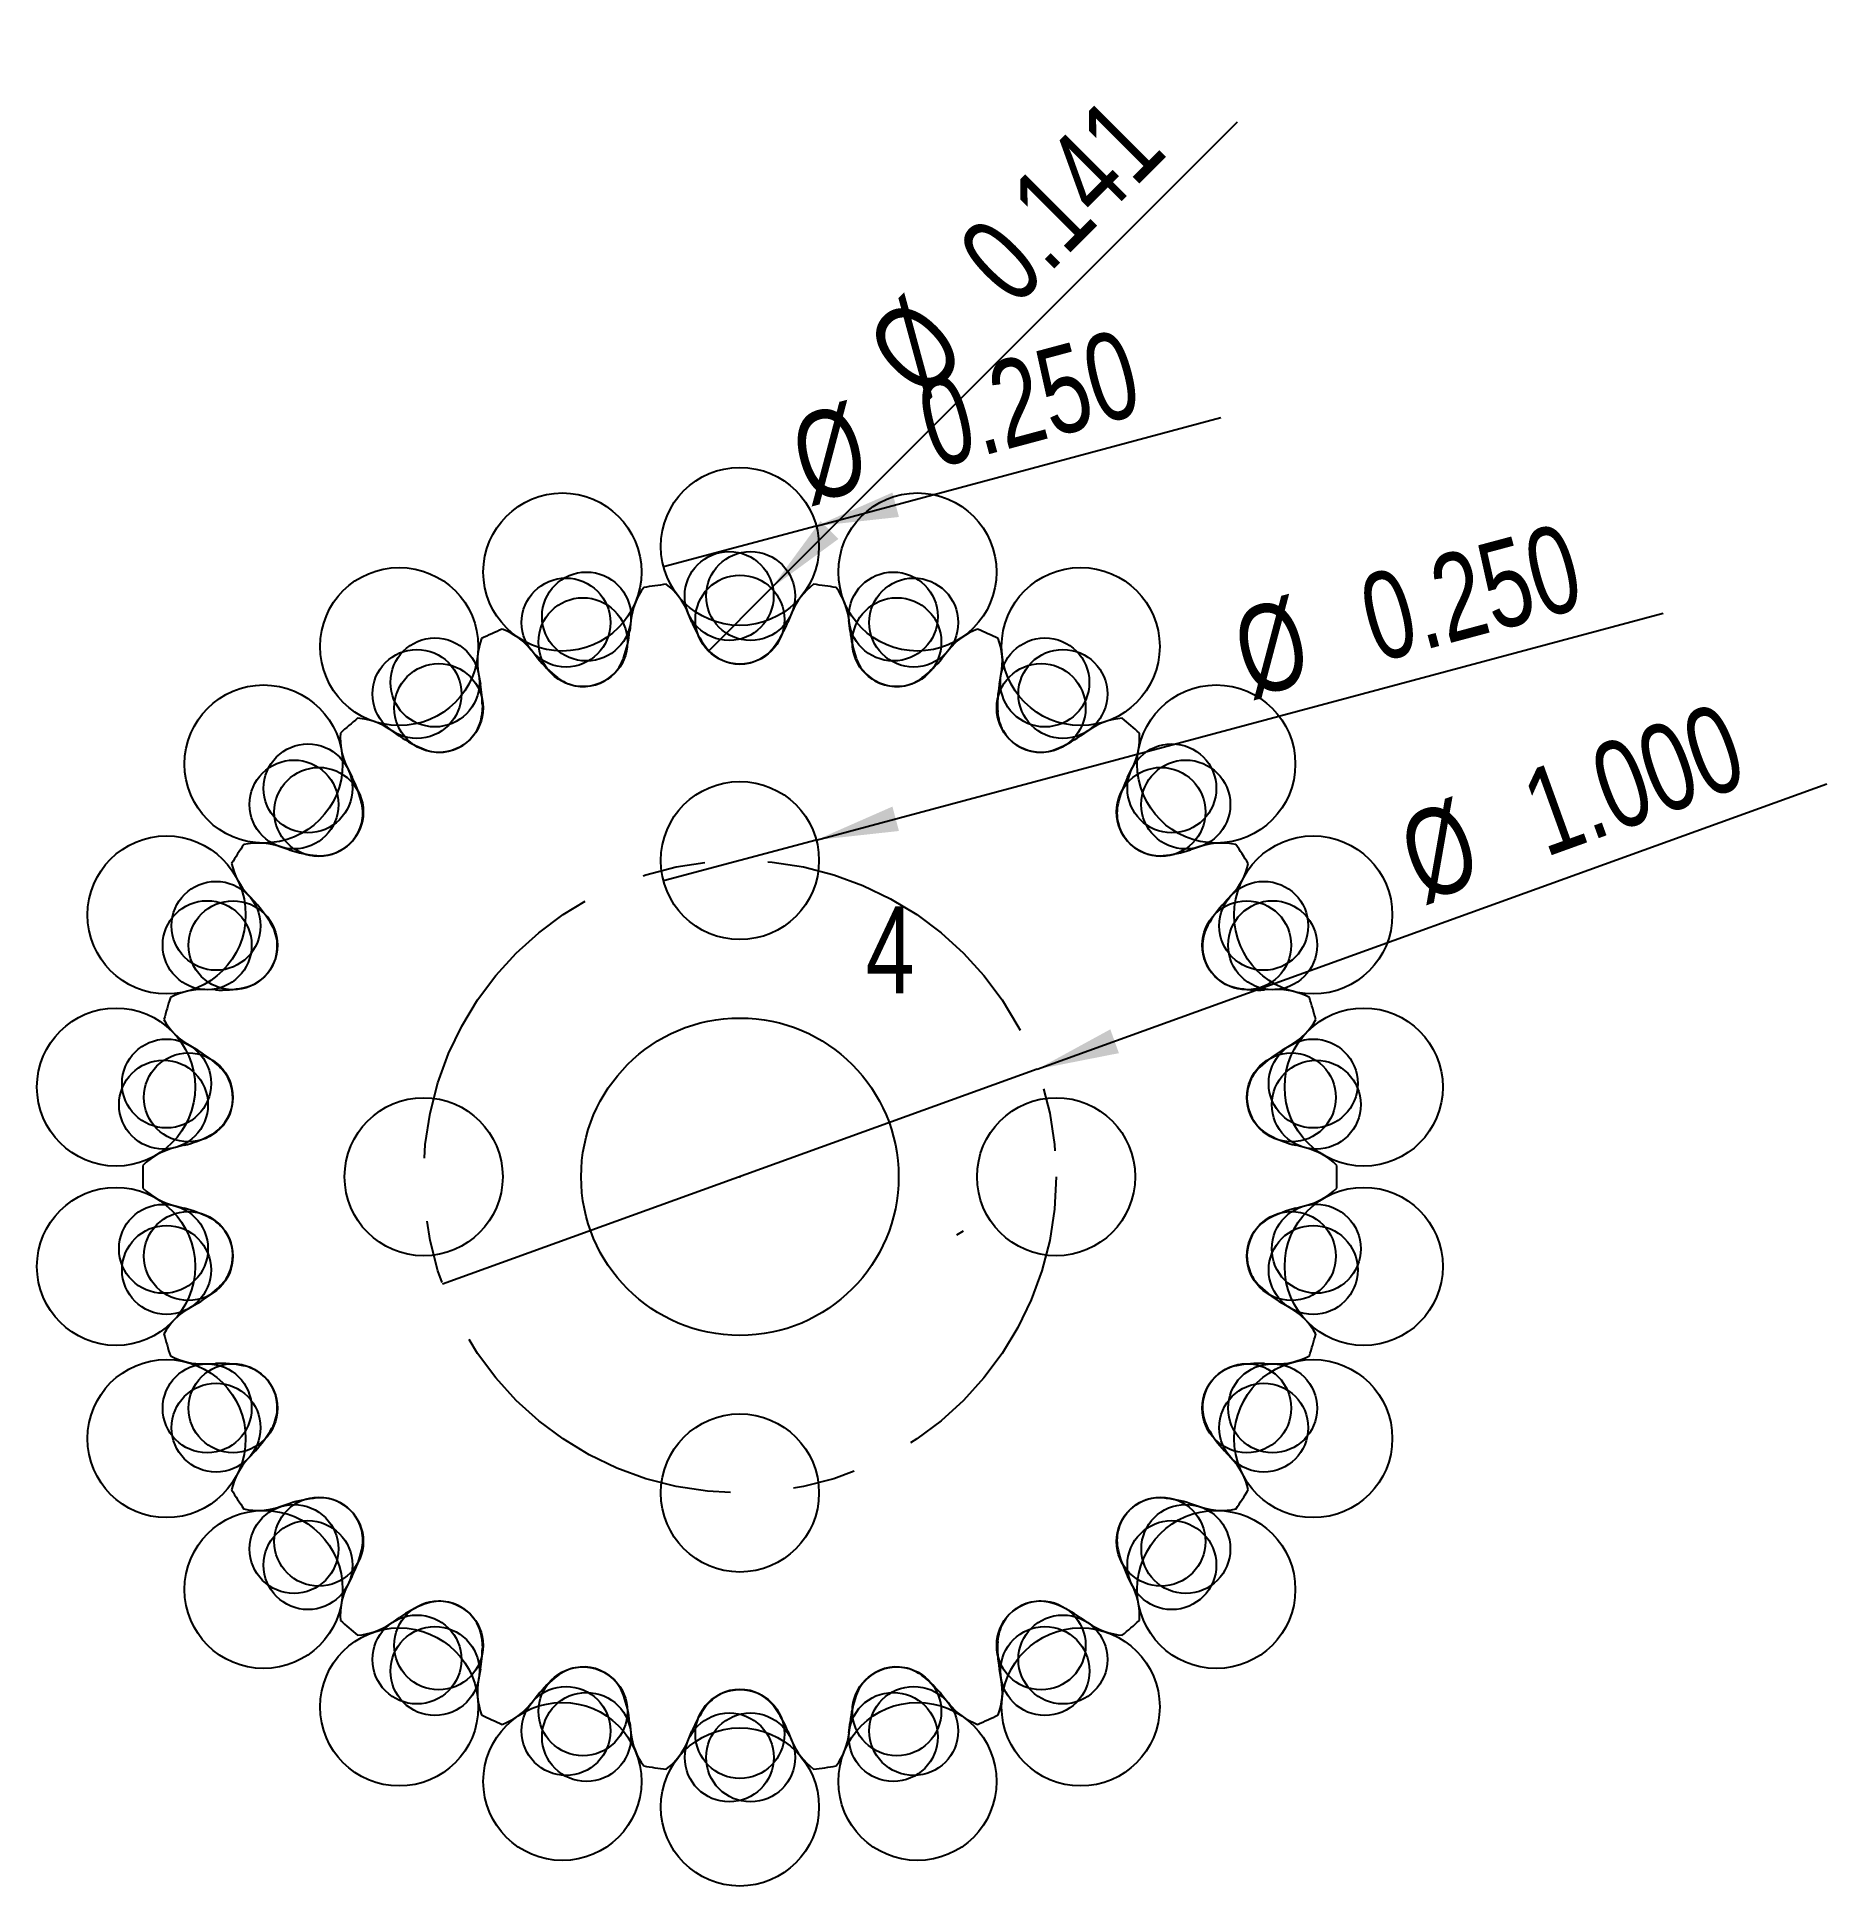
# Model space of a CAD drawing. Header units: inches. Extents: x -0.01 to 2.83, y 0 to 9.23.
# Drawn here: x -0.011 to 2.83, y 6.304 to 9.227 of the extents above; entities outside this region: 2.
import ezdxf

# ---------------------------------------------------------------- set-up
doc = ezdxf.new("R2010")
doc.units = ezdxf.units.IN
doc.header["$MEASUREMENT"] = 0
doc.header["$PDSIZE"] = -1
doc.linetypes.add('CENTERX2', pattern=[0.8, 0.5, -0.1, 0.1, -0.1])
doc.layers.add('VISIBLE', color=179, linetype='Continuous')
doc.styles.add('SLDTEXTSTYLE0', font='TXT', dxfattribs={"width": 0.75})
doc.styles.add('SLDTEXTSTYLE1', font='TXT', dxfattribs={"width": 0.7})
doc.dimstyles.new('SLDDIMSTYLE0', dxfattribs={"dimtxt": 0.137795, "dimasz": 0.13, "dimexe": 0, "dimexo": 0.0625, "dimgap": 0.034449, "dimtad": 1, "dimdec": 3, "dimrnd": 1e-09, "dimzin": 0, "dimdsep": 46, "dimtxsty": 'SLDTEXTSTYLE0', "dimblk1": 'NONE', "dimsah": 1, "dimcen": 0, "dimadec": 0, "dimazin": 0, "dimtfac": 1, "dimtdec": 3, "dimtmove": 0, "dimatfit": 3, "dimldrblk": 'NONE', "dimfxl": 1, "dimfrac": 2, "dimtolj": 1, "dimtzin": 12, "dimarcsym": 0})
doc.dimstyles.new('SLDDIMSTYLE1', dxfattribs={"dimtxt": 0.137795, "dimasz": 0.13, "dimexe": 0, "dimexo": 0.0625, "dimgap": 0.034449, "dimtad": 1, "dimdec": 3, "dimrnd": 1e-09, "dimzin": 4, "dimdsep": 46, "dimtxsty": 'SLDTEXTSTYLE0', "dimblk1": 'NONE', "dimsah": 1, "dimcen": 0, "dimadec": 0, "dimazin": 1, "dimtfac": 1, "dimtdec": 3, "dimtmove": 0, "dimatfit": 3, "dimldrblk": 'NONE', "dimfxl": 1, "dimfrac": 2, "dimtolj": 1, "dimtzin": 12, "dimarcsym": 0})
doc.dimstyles.new('SLDDIMSTYLE2', dxfattribs={"dimtxt": 0.137795, "dimasz": 0.13, "dimexe": 0, "dimexo": 0.0625, "dimgap": 0.034449, "dimtad": 1, "dimdec": 3, "dimrnd": 1e-09, "dimzin": 12, "dimdsep": 46, "dimtxsty": 'SLDTEXTSTYLE0', "dimblk1": 'NONE', "dimblk2": 'NONE', "dimsah": 1, "dimcen": 0.09, "dimadec": 0, "dimazin": 3, "dimtfac": 1, "dimtdec": 3, "dimtmove": 0, "dimatfit": 0, "dimldrblk": 'NONE', "dimfxl": 1, "dimfrac": 2, "dimtolj": 1, "dimtzin": 12, "dimarcsym": 0})
doc.dimstyles.new('SLDDIMSTYLE3', dxfattribs={"dimtxt": 0.137795, "dimasz": 0.13, "dimexe": 0, "dimexo": 0.0625, "dimgap": 0.034449, "dimtad": 1, "dimdec": 3, "dimrnd": 1e-09, "dimdsep": 46, "dimtxsty": 'SLDTEXTSTYLE0', "dimblk1": 'NONE', "dimsah": 1, "dimcen": 0, "dimadec": 0, "dimazin": 2, "dimtfac": 1, "dimtdec": 3, "dimtmove": 0, "dimatfit": 3, "dimldrblk": 'NONE', "dimfxl": 1, "dimfrac": 2, "dimtolj": 1, "dimtzin": 12, "dimarcsym": 0})

# ---------------------------------------------------------------- blocks, each defined once
blk = doc.blocks.new('_D')
at = {"layer": 'VISIBLE'}
for q in [(2.56, 8.3164), (0.9796, 7.8929)]:
    blk.add_line((1.2211, 7.9576), q, dxfattribs=at)
blk.add_solid([(1.2211, 7.9576), (1.3518, 7.9719), (1.3415, 8.0105)], dxfattribs=at)
at = {"layer": 'VISIBLE', "char_height": 0.1378, "attachment_point": 1, "rotation": 15, "style": 'SLDTEXTSTYLE0'}
for s, insert in [('0.250', (2.0711, 8.3709)), ('%%c', (1.8709, 8.3151))]:
    blk.add_mtext(s, dxfattribs=dict(at, insert=insert))
blk = doc.blocks.new('_None')
blk = doc.blocks.new('_D_1')
at = {"layer": 'VISIBLE'}
for q in [(2.819, 8.0467), (0.6301, 7.2552)]:
    blk.add_line((1.5705, 7.5952), q, dxfattribs=at)
blk.add_solid([(1.5705, 7.5952), (1.6996, 7.6206), (1.686, 7.6583)], dxfattribs=at)
at = {"layer": 'VISIBLE', "char_height": 0.1378, "attachment_point": 1, "rotation": 19.8805, "style": 'SLDTEXTSTYLE0'}
for s, insert in [('1.000', (2.3271, 8.0597)), ('%%c', (2.1324, 7.987))]:
    blk.add_mtext(s, dxfattribs=dict(at, insert=insert))
blk = doc.blocks.new('_D_2')
at = {"color": 7, "linetype": 'Continuous', "lineweight": 18, "insert": (1.2994, 7.8528), "char_height": 0.1378, "attachment_point": 1, "style": 'SLDTEXTSTYLE0'}
blk.add_mtext('4', dxfattribs=at)
blk = doc.blocks.new('_D_3')
at = {"layer": 'VISIBLE'}
for q in [(1.8871, 9.093), (1.0506, 8.2565)]:
    blk.add_line((1.15, 8.3559), q, dxfattribs=at)
blk.add_solid([(1.15, 8.3559), (1.2561, 8.4337), (1.2278, 8.462)], dxfattribs=at)
at = {"layer": 'VISIBLE', "char_height": 0.1378, "attachment_point": 1, "rotation": 45, "style": 'SLDTEXTSTYLE0'}
for s, insert in [('0.141', (1.4368, 8.8954)), ('%%c', (1.2913, 8.7469))]:
    blk.add_mtext(s, dxfattribs=dict(at, insert=insert))
blk = doc.blocks.new('_D_4')
at = {"layer": 'VISIBLE'}
for q in [(1.8607, 8.6255), (0.9796, 8.3894)]:
    blk.add_line((1.2211, 8.4541), q, dxfattribs=at)
blk.add_solid([(1.2211, 8.4541), (1.3518, 8.4684), (1.3415, 8.5071)], dxfattribs=at)
at = {"layer": 'VISIBLE', "char_height": 0.1378, "attachment_point": 1, "rotation": 15, "style": 'SLDTEXTSTYLE0'}
for s, insert in [('0.250', (1.3724, 8.6777)), ('%%c', (1.1722, 8.6218))]:
    blk.add_mtext(s, dxfattribs=dict(at, insert=insert))

msp = doc.modelspace()

# ---------------------------------------------------------------- linework, layer by layer
at = {"layer": 'VISIBLE'}
for p, q in [((0.9278, 8.3045), (0.9261, 8.288)), ((1.0244, 8.3022), (1.0181, 8.3175)), ((1.1825, 8.3175), (1.1762, 8.3022)), ((1.2745, 8.288), (1.2728, 8.3045)), ((0.7804, 8.2453), (0.7701, 8.2582)), ((1.4306, 8.2582), (1.4202, 8.2453)), ((0.6871, 8.2203), (0.6901, 8.204)), ((1.5106, 8.204), (1.5136, 8.2203)), ((0.5623, 8.1219), (0.5488, 8.1314)), ((1.6519, 8.1314), (1.6383, 8.1219)), ((0.4798, 8.0717), (0.4873, 8.0569)), ((1.7134, 8.0569), (1.7208, 8.0717)), ((0.3879, 7.9421), (0.3721, 7.9474)), ((1.8285, 7.9474), (1.8128, 7.9421)), ((0.3228, 7.8707), (0.3342, 7.8586)), ((1.8665, 7.8586), (1.8778, 7.8707)), ((0.2711, 7.7205), (0.2545, 7.7211)), ((1.9461, 7.7211), (1.9296, 7.7205)), ((0.2288, 7.6336), (0.2431, 7.6252)), ((1.9575, 7.6252), (1.9718, 7.6336)), ((0.2215, 7.4749), (0.2054, 7.4708)), ((1.9952, 7.4708), (1.9791, 7.4749)), ((0.2054, 7.3796), (0.2215, 7.3756)), ((1.9791, 7.3756), (1.9952, 7.3796)), ((1.4432, 7.3334), (1.454, 7.3396)), ((0.2431, 7.2253), (0.2288, 7.2169)), ((1.9718, 7.2169), (1.9575, 7.2253)), ((0.2545, 7.1293), (0.2711, 7.13)), ((1.9296, 7.13), (1.9461, 7.1293)), ((0.3342, 6.9919), (0.3228, 6.9798)), ((1.8778, 6.9798), (1.8665, 6.9919)), ((0.3721, 6.903), (0.3879, 6.9083)), ((1.8128, 6.9083), (1.8285, 6.903)), ((0.4873, 6.7936), (0.4798, 6.7788)), ((1.7208, 6.7788), (1.7134, 6.7936)), ((0.5488, 6.719), (0.5623, 6.7285)), ((1.6383, 6.7285), (1.6519, 6.719)), ((0.6901, 6.6464), (0.6871, 6.6301)), ((1.5136, 6.6301), (1.5106, 6.6464)), ((0.7701, 6.5922), (0.7804, 6.6052)), ((1.4202, 6.6052), (1.4306, 6.5922)), ((0.9261, 6.5624), (0.9278, 6.5459)), ((1.2728, 6.5459), (1.2745, 6.5624)), ((1.0181, 6.5329), (1.0244, 6.5483)), ((1.1762, 6.5483), (1.1825, 6.5329))]:
    msp.add_line(p, q, dxfattribs=at)
for centre, radius in [((1.1003, 8.4218), 0.125), ((0.8196, 8.3814), 0.125), ((1.3811, 8.3814), 0.125), ((1.0834, 8.3435), 0.0703), ((1.1172, 8.3435), 0.0703), ((0.5616, 8.2636), 0.125), ((0.8254, 8.3015), 0.0703), ((0.8578, 8.311), 0.0703), ((1.1003, 8.3062), 0.0703), ((1.3428, 8.311), 0.0703), ((1.3752, 8.3015), 0.0703), ((1.6391, 8.2636), 0.125), ((0.8521, 8.2705), 0.0703), ((1.3485, 8.2705), 0.0703), ((0.6181, 8.2068), 0.0703), ((1.5825, 8.2068), 0.0703), ((0.5897, 8.1886), 0.0703), ((1.611, 8.1886), 0.0703), ((0.624, 8.1664), 0.0703), ((1.5766, 8.1664), 0.0703), ((0.3472, 8.0778), 0.125), ((1.8535, 8.0778), 0.125), ((0.4174, 8.0393), 0.0703), ((1.7832, 8.0393), 0.0703), ((0.3953, 8.0138), 0.0703), ((0.4345, 8.0021), 0.0703), ((1.7661, 8.0021), 0.0703), ((1.8053, 8.0138), 0.0703), ((1.1003, 7.9252), 0.125), ((0.1938, 7.8392), 0.125), ((2.0068, 7.8392), 0.125), ((0.2721, 7.822), 0.0703), ((1.9286, 7.822), 0.0703), ((0.258, 7.7913), 0.0703), ((0.2989, 7.7912), 0.0703), ((1.9017, 7.7912), 0.0703), ((1.9426, 7.7913), 0.0703), ((0.1139, 7.567), 0.125), ((2.0867, 7.567), 0.125), ((1.1003, 7.4252), 0.251), ((0.1938, 7.5726), 0.0703), ((2.0068, 7.5726), 0.0703), ((0.189, 7.5392), 0.0703), ((0.2283, 7.5506), 0.0703), ((1.9723, 7.5506), 0.0703), ((2.0116, 7.5392), 0.0703), ((0.6003, 7.4252), 0.125), ((1.6003, 7.4252), 0.125), ((0.1139, 7.2834), 0.125), ((2.0867, 7.2834), 0.125), ((0.189, 7.3112), 0.0703), ((0.2283, 7.2998), 0.0703), ((1.9723, 7.2998), 0.0703), ((2.0116, 7.3113), 0.0703), ((0.1938, 7.2778), 0.0703), ((2.0068, 7.2778), 0.0703), ((0.1938, 7.0112), 0.125), ((2.0068, 7.0112), 0.125), ((0.258, 7.0591), 0.0703), ((0.2989, 7.0592), 0.0703), ((1.9017, 7.0592), 0.0703), ((1.9426, 7.0591), 0.0703), ((0.2721, 7.0284), 0.0703), ((1.9286, 7.0284), 0.0703), ((1.1003, 6.9252), 0.125), ((0.3953, 6.8366), 0.0703), ((0.4345, 6.8483), 0.0703), ((1.7661, 6.8483), 0.0703), ((1.8054, 6.8367), 0.0703), ((0.3472, 6.7726), 0.125), ((0.4174, 6.8111), 0.0703), ((1.7832, 6.8111), 0.0703), ((1.8535, 6.7726), 0.125), ((0.624, 6.6841), 0.0703), ((1.5766, 6.6841), 0.0703), ((0.5897, 6.6619), 0.0703), ((1.611, 6.6619), 0.0703), ((0.5616, 6.5869), 0.125), ((0.6181, 6.6436), 0.0703), ((1.5826, 6.6436), 0.0703), ((1.6391, 6.5869), 0.125), ((0.8521, 6.5799), 0.0703), ((1.3485, 6.5799), 0.0703), ((0.8254, 6.5489), 0.0703), ((0.8578, 6.5394), 0.0703), ((1.1003, 6.5442), 0.0703), ((1.3428, 6.5394), 0.0703), ((1.3752, 6.5489), 0.0703), ((0.8196, 6.469), 0.125), ((1.3811, 6.469), 0.125), ((1.1003, 6.4287), 0.125), ((1.0835, 6.507), 0.0703), ((1.1172, 6.507), 0.0703)]:
    msp.add_circle(centre, radius, dxfattribs=at)
at = {"layer": 'VISIBLE', "linetype": 'CENTERX2'}
msp.add_circle((1.1003, 7.4252), 0.5, dxfattribs=at)
at = {"layer": 'VISIBLE'}
for centre, radius, start, end in [((1.1003, 7.4252), 0.944, 97.0903, 99.2734), ((0.9201, 8.2774), 0.1059, 22.2727, 53.0248), ((1.2806, 8.2774), 0.1059, 126.9752, 157.7273), ((1.1003, 7.4252), 0.944, 80.7266, 82.9097), ((1.0332, 8.2936), 0.1059, 143.3388, 174.0909), ((1.1675, 8.2936), 0.1059, 5.9091, 36.6612), ((0.7912, 8.2395), 0.1059, 159.7025, 190.4545), ((1.1003, 7.4252), 0.944, 113.4539, 115.637), ((0.6873, 8.1921), 0.1059, 38.6364, 69.3884), ((0.743, 8.307), 0.184, 340.2967, 354.0909), ((1.1947, 8.3719), 0.184, 202.2727, 216.0669), ((1.0059, 8.3719), 0.184, 323.9331, 337.7273), ((1.4576, 8.307), 0.184, 185.9091, 199.7033), ((1.5133, 8.1921), 0.1059, 110.6116, 141.3636), ((1.1003, 7.4252), 0.944, 64.363, 66.5461), ((1.4094, 8.2395), 0.1059, 349.5455, 20.2975), ((0.9242, 8.3602), 0.184, 218.6364, 232.4306), ((0.853, 8.2676), 0.0673, 314.0862, 340.2967), ((1.1003, 8.3032), 0.0673, 216.0669, 242.2774), ((1.1003, 8.3032), 0.0673, 297.7226, 323.9331), ((1.3477, 8.2676), 0.0673, 199.7033, 225.9138), ((1.2765, 8.3602), 0.184, 307.5694, 321.3636), ((0.853, 8.2676), 0.0673, 258.6411, 314.0862), ((1.1003, 8.3032), 0.0673, 242.2774, 297.7226), ((1.3477, 8.2676), 0.0673, 225.9138, 281.3589), ((0.5091, 8.1706), 0.184, 0, 10.4545), ((0.853, 8.2676), 0.0673, 232.4306, 258.6411), ((1.3477, 8.2676), 0.0673, 281.3589, 307.5694), ((1.6916, 8.1706), 0.184, 169.5455, 183.3396), ((0.6257, 8.1638), 0.0673, 330.4499, 356.6604), ((1.575, 8.1638), 0.0673, 183.3396, 209.5501), ((1.1003, 7.4252), 0.944, 129.8175, 132.0006), ((0.488, 8.0446), 0.1059, 55, 85.7521), ((0.6257, 8.1638), 0.0673, 275.0047, 330.4499), ((1.575, 8.1638), 0.0673, 209.5501, 264.9953), ((1.7127, 8.0446), 0.1059, 94.2479, 125), ((1.1003, 7.4252), 0.944, 47.9994, 50.1825), ((0.5743, 8.1195), 0.1059, 176.0661, 206.8182), ((0.6679, 8.2727), 0.184, 235, 248.7942), ((0.6257, 8.1638), 0.0673, 248.7942, 275.0047), ((1.575, 8.1638), 0.0673, 264.9953, 291.2058), ((1.5327, 8.2727), 0.184, 291.2058, 305), ((1.6263, 8.1195), 0.1059, 333.1818, 0), ((0.323, 7.9738), 0.184, 13.024, 26.8182), ((1.8776, 7.9738), 0.184, 153.1818, 166.976), ((0.4368, 8.0001), 0.0673, 346.8135, 13.024), ((1.7638, 8.0001), 0.0673, 166.976, 193.1865), ((0.4368, 8.0001), 0.0673, 291.3683, 346.8135), ((1.7638, 8.0001), 0.0673, 193.1865, 248.6317), ((0.3383, 7.847), 0.1059, 71.3636, 102.1157), ((1.8624, 7.847), 0.1059, 77.8843, 108.6364), ((1.1003, 7.4252), 0.944, 146.1812, 148.3643), ((0.4467, 8.1165), 0.184, 251.3636, 265.1578), ((0.4368, 8.0001), 0.0673, 265.1578, 291.3683), ((1.7638, 8.0001), 0.0673, 248.6317, 274.8422), ((1.754, 8.1165), 0.184, 274.8422, 288.6364), ((1.1003, 7.4252), 0.944, 31.6357, 33.8188), ((0.4001, 7.9432), 0.1059, 192.4297, 223.1818), ((1.8006, 7.9432), 0.1059, 316.8182, 347.5703), ((0.2, 7.7326), 0.184, 29.3876, 43.1818), ((2.0007, 7.7326), 0.184, 136.8182, 150.6124), ((0.3017, 7.7899), 0.0673, 3.1771, 29.3876), ((1.8989, 7.7899), 0.0673, 150.6124, 176.8229), ((0.3017, 7.7899), 0.0673, 307.732, 3.1771), ((1.8989, 7.7899), 0.0673, 176.8229, 232.268), ((0.2503, 7.6153), 0.1059, 87.7273, 118.4793), ((0.2784, 7.9044), 0.184, 267.7273, 281.5215), ((0.3017, 7.7899), 0.0673, 281.5215, 307.732), ((1.8989, 7.7899), 0.0673, 232.268, 258.4785), ((1.9223, 7.9044), 0.184, 258.4785, 272.2727), ((1.9503, 7.6153), 0.1059, 61.5207, 92.2727), ((1.1003, 7.4252), 0.944, 162.5448, 164.7279), ((1.1003, 7.4252), 0.944, 15.2721, 17.4552), ((0.2825, 7.7249), 0.1059, 208.7934, 239.5455), ((1.9181, 7.7249), 0.1059, 300.4545, 331.2066), ((0.1498, 7.4665), 0.184, 45.7513, 59.5455), ((2.0508, 7.4665), 0.184, 120.4545, 134.2487), ((0.2313, 7.5502), 0.0673, 19.5408, 45.7513), ((0.2313, 7.5502), 0.0673, 324.0956, 19.5408), ((1.9693, 7.5502), 0.0673, 160.4592, 215.9044), ((1.9693, 7.5502), 0.0673, 134.2487, 160.4592), ((0.1767, 7.6534), 0.184, 284.0909, 297.8851), ((0.2313, 7.5502), 0.0673, 297.8851, 324.0956), ((1.9693, 7.5502), 0.0673, 215.9044, 242.1149), ((2.0239, 7.6534), 0.184, 242.1149, 255.9091), ((0.2312, 7.3681), 0.1059, 104.0909, 134.843), ((1.9694, 7.3681), 0.1059, 45.157, 75.9091), ((1.1003, 7.4252), 0.944, 178.9084, 181.0916), ((1.1003, 7.4252), 0.944, 358.9084, 1.0916), ((0.2312, 7.4824), 0.1059, 225.157, 255.9091), ((1.9694, 7.4824), 0.1059, 284.0909, 314.843), ((0.1767, 7.197), 0.184, 62.1149, 75.9091), ((2.0239, 7.197), 0.184, 104.0909, 117.8851), ((0.2313, 7.3003), 0.0673, 35.9044, 62.1149), ((0.2313, 7.3003), 0.0673, 340.4592, 35.9044), ((1.9693, 7.3003), 0.0673, 144.0956, 199.5408), ((1.9693, 7.3003), 0.0673, 117.8851, 144.0956), ((0.1498, 7.3839), 0.184, 300.4545, 314.2487), ((0.2313, 7.3003), 0.0673, 314.2487, 340.4592), ((1.9693, 7.3003), 0.0673, 199.5408, 225.7513), ((2.0508, 7.3839), 0.184, 225.7513, 239.5455), ((0.2825, 7.1255), 0.1059, 120.4545, 151.2066), ((1.9181, 7.1255), 0.1059, 28.7934, 59.5455), ((1.1003, 7.4252), 0.944, 195.2721, 197.4552), ((1.1003, 7.4252), 0.944, 342.5448, 344.7279), ((0.2503, 7.2352), 0.1059, 241.5207, 272.2727), ((1.9503, 7.2352), 0.1059, 267.7273, 298.4793), ((0.2784, 6.9461), 0.184, 78.4785, 92.2727), ((0.3017, 7.0605), 0.0673, 52.268, 78.4785), ((0.3017, 7.0605), 0.0673, 356.8229, 52.268), ((1.8989, 7.0605), 0.0673, 127.732, 183.1771), ((1.8989, 7.0605), 0.0673, 101.5215, 127.732), ((1.9223, 6.9461), 0.184, 87.7273, 101.5215), ((0.3017, 7.0605), 0.0673, 330.6124, 356.8229), ((1.8989, 7.0605), 0.0673, 183.1771, 209.3876), ((0.2, 7.1178), 0.184, 316.8182, 330.6124), ((2.0007, 7.1178), 0.184, 209.3876, 223.1818), ((0.4001, 6.9073), 0.1059, 136.8182, 167.5703), ((1.8006, 6.9073), 0.1059, 12.4297, 43.1818), ((1.1003, 7.4252), 0.944, 211.6357, 213.8188), ((1.1003, 7.4252), 0.944, 326.1812, 328.3643), ((0.3383, 7.0034), 0.1059, 257.8843, 288.6364), ((0.4467, 6.7339), 0.184, 94.8422, 108.6364), ((0.4368, 6.8503), 0.0673, 68.6317, 94.8422), ((0.4368, 6.8503), 0.0673, 13.1865, 68.6317), ((1.7638, 6.8503), 0.0673, 111.3683, 166.8135), ((1.7638, 6.8503), 0.0673, 85.1578, 111.3683), ((1.754, 6.7339), 0.184, 71.3636, 85.1578), ((1.8624, 7.0034), 0.1059, 251.3636, 282.1157), ((0.4368, 6.8503), 0.0673, 346.976, 13.1865), ((1.7638, 6.8503), 0.0673, 166.8135, 193.024), ((0.323, 6.8766), 0.184, 333.1818, 346.976), ((1.8776, 6.8766), 0.184, 193.024, 206.8182), ((0.5743, 6.731), 0.1059, 153.1818, 183.9339), ((0.6257, 6.6866), 0.0673, 84.9953, 111.2058), ((1.575, 6.6866), 0.0673, 68.7942, 95.0047), ((1.6263, 6.731), 0.1059, 360, 26.8182), ((0.6679, 6.5778), 0.184, 111.2058, 125), ((0.6257, 6.6866), 0.0673, 29.5501, 84.9953), ((1.575, 6.6866), 0.0673, 95.0047, 150.4499), ((1.5327, 6.5778), 0.184, 55, 68.7942), ((1.1003, 7.4252), 0.944, 227.9994, 230.1825), ((0.488, 6.8058), 0.1059, 274.2479, 305), ((0.6257, 6.6866), 0.0673, 3.3396, 29.5501), ((1.575, 6.6866), 0.0673, 150.4499, 176.6604), ((1.7127, 6.8058), 0.1059, 235, 265.7521), ((1.1003, 7.4252), 0.944, 309.8175, 312.0006), ((0.5091, 6.6798), 0.184, 349.5455, 0), ((1.6916, 6.6798), 0.184, 176.6604, 190.4545), ((0.853, 6.5828), 0.0673, 101.3589, 127.5694), ((0.853, 6.5828), 0.0673, 45.9138, 101.3589), ((1.3477, 6.5828), 0.0673, 78.6411, 134.0862), ((1.3477, 6.5828), 0.0673, 52.4306, 78.6411), ((0.7912, 6.6109), 0.1059, 169.5455, 200.2975), ((0.9242, 6.4903), 0.184, 127.5694, 141.3636), ((0.853, 6.5828), 0.0673, 19.7033, 45.9138), ((1.1003, 6.5473), 0.0673, 62.2774, 117.7226), ((1.3477, 6.5828), 0.0673, 134.0862, 160.2967), ((1.2765, 6.4903), 0.184, 38.6364, 52.4306), ((1.4094, 6.6109), 0.1059, 339.7025, 10.4545), ((0.6873, 6.6584), 0.1059, 290.6116, 321.3636), ((0.743, 6.5435), 0.184, 5.9091, 19.7033), ((1.1947, 6.4785), 0.184, 143.9331, 157.7273), ((1.1003, 6.5473), 0.0673, 117.7226, 143.9331), ((1.1003, 6.5473), 0.0673, 36.0669, 62.2774), ((1.0059, 6.4785), 0.184, 22.2727, 36.0669), ((1.4576, 6.5435), 0.184, 160.2967, 174.0909), ((1.5133, 6.6584), 0.1059, 218.6364, 249.3884), ((1.1003, 7.4252), 0.944, 244.363, 246.5461), ((1.1003, 7.4252), 0.944, 293.4539, 295.637), ((1.0332, 6.5568), 0.1059, 185.9091, 216.6612), ((0.9201, 6.5731), 0.1059, 306.9752, 337.7273), ((1.2806, 6.5731), 0.1059, 202.2727, 233.0248), ((1.1675, 6.5568), 0.1059, 323.3388, 354.0909), ((1.1003, 7.4252), 0.944, 260.7266, 262.9097), ((1.1003, 7.4252), 0.944, 277.0903, 279.2734)]:
    msp.add_arc(centre, radius, start, end, dxfattribs=at)
for points in [[(0.6931, 8.1706), (0.6931, 8.167), (0.693, 8.1634), (0.6928, 8.1599)], [(1.7322, 8.1195), (1.7322, 8.1219), (1.7322, 8.1243), (1.732, 8.1267)], [(1.732, 6.7237), (1.7322, 6.7261), (1.7322, 6.7285), (1.7322, 6.731)], [(0.6928, 6.6906), (0.693, 6.687), (0.6931, 6.6834), (0.6931, 6.6798)]]:
    msp.add_open_spline(points, degree=3, dxfattribs=at)
msp.add_point((1.1003, 7.4252), dxfattribs=at)
msp.add_point((1.1003, 7.4252), dxfattribs=at)

# ---------------------------------------------------------------- texts
at = {"color": 7, "linetype": 'Continuous', "char_height": 0.14705, "attachment_point": 1, "style": 'SLDTEXTSTYLE1'}
for s, insert in [('SOLIDWORKS Educational Product.', (0, 0.4101)), ('For Instructional Use Only.', (0, 0.1896))]:
    msp.add_mtext(s, dxfattribs=dict(at, insert=insert))

# ---------------------------------------------------------------- dimensions: what is measured, and where the dimension line sits
at = {"color": 7, "linetype": 'Continuous', "lineweight": 18}
dim = msp.add_linear_dim(base=(1.3503, 7.4252), p1=(1.1003, 7.9252), p2=(1.6003, 7.4252), angle=90, dimstyle='SLDDIMSTYLE2', dxfattribs=at)
dim.commit()
dim.dimension.update_dxf_attribs({"geometry": '_D_2', "text_midpoint": (1.3503, 7.6752), "dimtype": 160})
at = {"layer": 'VISIBLE'}
for p1, p2, dimstyle, picture, middle in [((1.0506, 8.2565), (1.15, 8.3559), 'SLDDIMSTYLE3', '_D_3', (1.657, 8.8629)), ((0.9796, 8.3894), (1.2211, 8.4541), 'SLDDIMSTYLE0', '_D_4', (1.5512, 8.5426)), ((0.9796, 7.8929), (1.2211, 7.9576), 'SLDDIMSTYLE0', '_D', (2.2433, 8.2315)), ((0.6301, 7.2552), (1.5705, 7.5952), 'SLDDIMSTYLE1', '_D_1', (2.5097, 7.9349))]:
    dim = msp.add_diameter_dim_2p(p1=p1, p2=p2, dimstyle=dimstyle, dxfattribs=at)
    dim.commit()
    dim.dimension.update_dxf_attribs({"geometry": picture, "text_midpoint": middle, "dimtype": 163})

doc.saveas('drawing.dxf')
